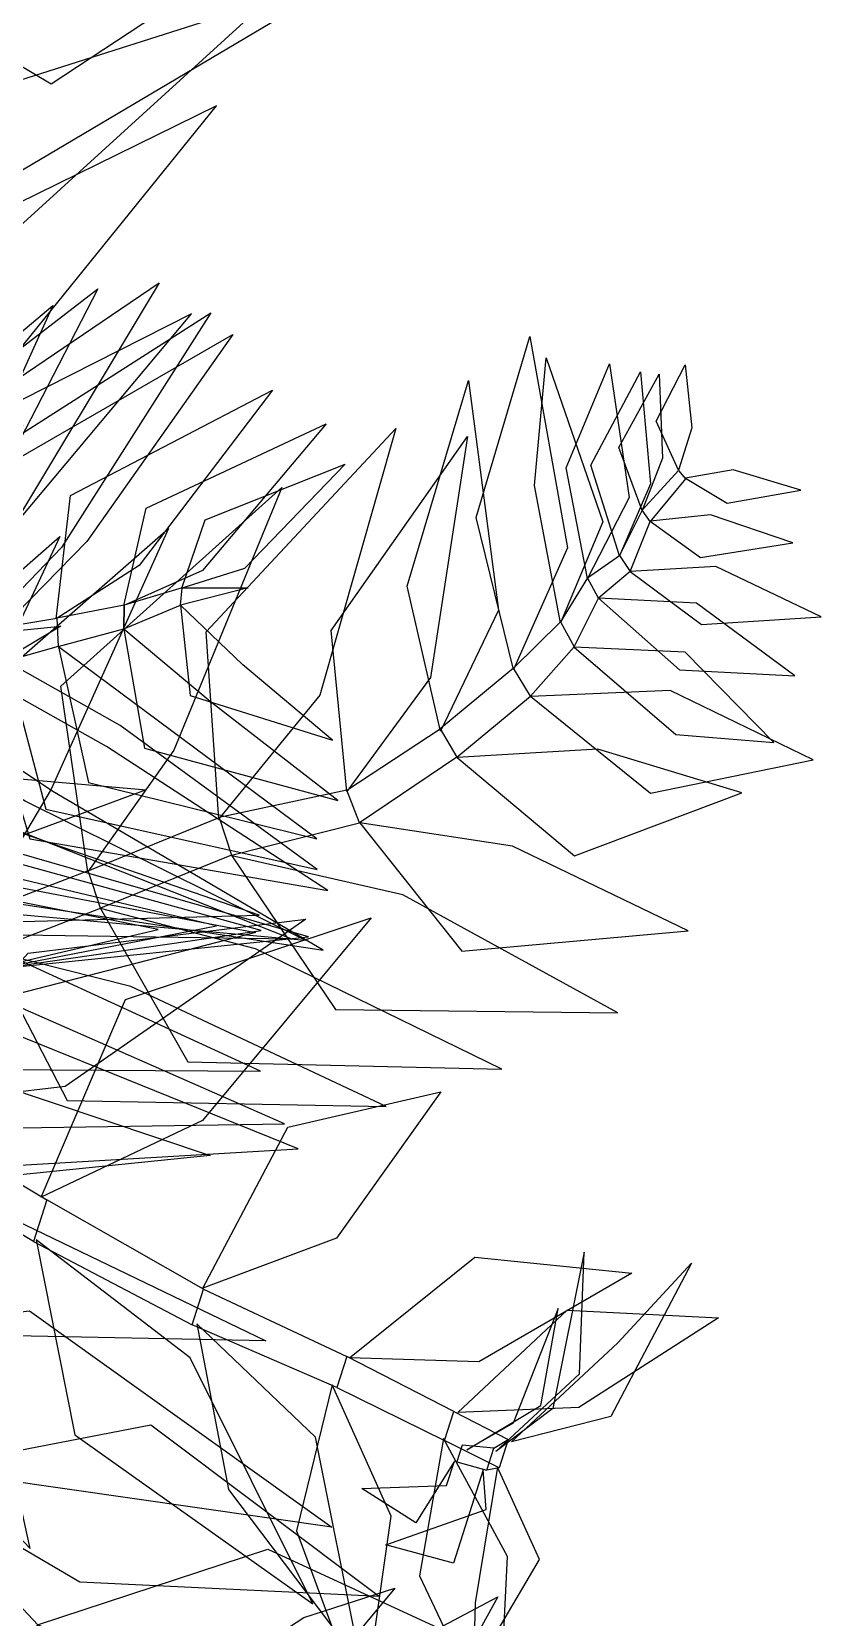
# Model space of a CAD drawing. Extents: x -0.264 to 0.274, y -0.288 to 0.275.
# Drawn here: x 0.00711 to 0.01339, y -0.00855 to 0.00407 of the extents above; entities that cross this region are included whole.
import ezdxf

# ---------------------------------------------------------------- set-up
doc = ezdxf.new("R2010")
doc.units = 0
doc.linetypes.add('LEAF_G', pattern=[10000, 10000, 0])
doc.layers.get('0').update_dxf_attribs({"linetype": 'CONTINUOUS'})

# ---------------------------------------------------------------- blocks, each defined once
blk = doc.blocks.new('12ZPLT14_LEAF')
at = {"color": 3, "linetype": 'LEAF_G'}
for points in [[(-0.039, 0.019, 238.124), (0.391, 0.526, 236.062), (3.306, -0.563, 234.703), (1.385, 0.526, 237.137)], [(-0.029, 0.019, 238.56), (0.453, 0.57, 240.502), (3.645, -0.534, 241.656), (1.572, 0.57, 239.535)]]:
    blk.add_3dface(points, dxfattribs=at)

msp = doc.modelspace()

# ---------------------------------------------------------------- linework, layer by layer
at = {"color": 3, "linetype": 'BYBLOCK'}
for points in [[(0.012029, 0.000171, -0.000675), (0.011966, 0.00026, -0.000675), (0.012254, 0.000577, -0.000907), (0.012309, 0.00051, -0.000907)], [(0.011785, -0.0001, -0.000288), (0.01187, -0.000228, -0.000288), (0.012029, 0.000171, -0.000675), (0.011966, 0.00026, -0.000675)], [(0.011617, -0.00044, 0.000188), (0.01153, -0.000279, 0.000188), (0.011785, -0.0001, -0.000288), (0.01187, -0.000228, -0.000288)], [(0.007843, -0.000496, 0.012365), (0.007839, -0.000685, 0.012285), (0.008291, -0.000496, 0.012864), (0.008305, -0.000358, 0.012934)], [(0.008291, -0.000496, 0.012864), (0.008305, -0.000358, 0.012934), (0.00883, -0.000359, 0.013528), (0.008291, -0.000496, 0.012864)], [(0.011314, -0.000628, 0.000926), (0.011423, -0.000827, 0.000926), (0.011617, -0.00044, 0.000188), (0.01153, -0.000279, 0.000188)], [(0.007307, -0.000599, 0.011576), (0.007318, -0.000825, 0.011512), (0.007839, -0.000685, 0.012285), (0.007843, -0.000496, 0.012365)], [(0.006907, -0.000942, 0.010805), (0.006877, -0.000672, 0.010805), (0.007307, -0.000599, 0.011576), (0.007318, -0.000825, 0.011512)], [(0.011075, -0.001219, 0.00179), (0.010941, -0.000997, 0.00179), (0.011314, -0.000628, 0.000926), (0.011423, -0.000827, 0.000926)], [(0.010358, -0.00148, 0.002612), (0.01049, -0.001705, 0.002612), (0.011075, -0.001219, 0.00179), (0.010941, -0.000997, 0.00179)], [(0.009716, -0.002228, 0.003336), (0.009616, -0.001969, 0.003336), (0.010358, -0.00148, 0.002612), (0.01049, -0.001705, 0.002612)], [(0.008599, -0.002185, 0.0035), (0.008697, -0.002485, 0.0035), (0.009716, -0.002228, 0.003336), (0.009616, -0.001969, 0.003336)], [(0.007654, -0.002908, 0.00327), (0.007557, -0.00261, 0.00327), (0.008599, -0.002185, 0.0035), (0.008697, -0.002485, 0.0035)], [(0.006674, -0.00295, 0.002793), (0.006771, -0.003248, 0.002793), (0.007654, -0.002908, 0.00327), (0.007557, -0.00261, 0.00327)], [(0.005855, -0.0048, 0.00622), (0.005961, -0.004469, 0.00622), (0.007227, -0.005229, 0.006175), (0.007121, -0.00556, 0.006175)], [(0.007227, -0.005229, 0.006175), (0.007121, -0.00556, 0.006175), (0.008384, -0.006222, 0.006098), (0.008475, -0.005939, 0.006098)], [(0.008384, -0.006222, 0.006098), (0.008475, -0.005939, 0.006098), (0.009615, -0.006475, 0.005741), (0.009536, -0.006722, 0.005741)], [(0.009615, -0.006475, 0.005741), (0.009536, -0.006722, 0.005741), (0.010393, -0.007143, 0.004905), (0.010467, -0.006913, 0.004905)], [(0.010393, -0.007143, 0.004905), (0.010467, -0.006913, 0.004905), (0.010899, -0.007136, 0.003847), (0.010827, -0.00736, 0.003847)], [(0.010729, -0.007379, 0.002865), (0.010785, -0.007204, 0.002865), (0.010533, -0.007179, 0.002045), (0.010491, -0.007312, 0.002045)], [(0.010899, -0.007136, 0.003847), (0.010827, -0.00736, 0.003847), (0.010729, -0.007379, 0.002865), (0.010785, -0.007204, 0.002865)], [(0.005657, -0.007608, 0.002208), (0.006031, -0.007414, 0.002208), (0.007159, -0.008612, 0.00188), (0.006838, -0.008845, 0.00188)]]:
    msp.add_3dface(points, dxfattribs=at)

# ---------------------------------------------------------------- block references
at = {"color": 0, "linetype": 'BYBLOCK', "extrusion": (0.29564, -0.909885, 0.291043), "xscale": 0.00108585, "yscale": 0.00108585, "zscale": 0.00108585, "rotation": 33.81753741463028}
msp.add_blockref('12ZPLT14_LEAF', (0.003675, -0.000758, -0.254335), dxfattribs=at)
at = {"color": 0, "linetype": 'BYBLOCK', "extrusion": (0.535362, -0.8048, 0.256287), "xscale": 0.0012065, "yscale": 0.0012065, "zscale": 0.0012065, "rotation": 10.46361809917922}
msp.add_blockref('12ZPLT14_LEAF', (0.000608, 0.000632, -0.284047), dxfattribs=at)
at = {"color": 0, "linetype": 'BYBLOCK', "extrusion": (0.504318, -0.855526, 0.117211), "xscale": 0.0011094861111111, "yscale": 0.0011094861111111, "zscale": 0.0011094861111111, "rotation": 12.91357229008764}
msp.add_blockref('12ZPLT14_LEAF', (0.001767, 0.002233, -0.260782), dxfattribs=at)
at = {"color": 0, "linetype": 'BYBLOCK', "extrusion": (-0.30278, -0.945657, -0.118562), "xscale": 0.001016, "yscale": 0.001016, "zscale": 0.001016, "rotation": 19.28134205861216}
msp.add_blockref('12ZPLT14_LEAF', (0.003833, 0.004093, -0.240634), dxfattribs=at)
at = {"color": 0, "linetype": 'BYBLOCK', "extrusion": (0.456071, -0.889943, 0), "xscale": 0.001016, "yscale": 0.001016, "zscale": 0.001016, "rotation": 17.93208559770289}
msp.add_blockref('12ZPLT14_LEAF', (0.002853, 0.003804, -0.238702), dxfattribs=at)
at = {"color": 0, "linetype": 'BYBLOCK', "extrusion": (0.402334, -0.885586, -0.232089), "xscale": 0.0009569097222222, "yscale": 0.0009569097222222, "zscale": 0.0009569097222222, "rotation": 19.70041355927446}
msp.add_blockref('12ZPLT14_LEAF', (0.003723, 0.0055, -0.225829), dxfattribs=at)
at = {"color": 0, "linetype": 'BYBLOCK', "extrusion": (0.298829, -0.919701, 0.254659), "xscale": 0.0008875888888889, "yscale": 0.0008875888888889, "zscale": 0.0008875888888889, "rotation": 24.39956604656436}
msp.add_blockref('12ZPLT14_LEAF', (0.004101, 0.00025, -0.206728), dxfattribs=at)
at = {"color": 0, "linetype": 'BYBLOCK', "extrusion": (-0.459202, -0.833971, -0.305985), "xscale": 0.0009569097222222, "yscale": 0.0009569097222222, "zscale": 0.0009569097222222, "rotation": 15.74060417724317}
msp.add_blockref('12ZPLT14_LEAF', (0.004781, 0.004961, -0.228548), dxfattribs=at)
at = {"color": 0, "linetype": 'BYBLOCK', "extrusion": (0.19673, -0.971006, -0.135811), "xscale": 0.0007902222222222, "yscale": 0.0007902222222222, "zscale": 0.0007902222222222, "rotation": 28.78980810598325}
msp.add_blockref('12ZPLT14_LEAF', (0.005867, 0.009261, -0.187276), dxfattribs=at)
at = {"color": 0, "linetype": 'BYBLOCK', "extrusion": (-0.130988, -0.985981, 0.103358), "xscale": 0.0007902222222222, "yscale": 0.0007902222222222, "zscale": 0.0007902222222222, "rotation": 339.393123036163}
msp.add_blockref('12ZPLT14_LEAF', (0.007828, 0.00564, -0.183345), dxfattribs=at)
at = {"color": 0, "linetype": 'BYBLOCK', "extrusion": (0.260072, -0.949108, -0.177642), "xscale": 0.0007902222222222, "yscale": 0.0007902222222222, "zscale": 0.0007902222222222, "rotation": 29.20700665575432}
msp.add_blockref('12ZPLT14_LEAF', (0.005398, 0.008348, -0.187065), dxfattribs=at)
at = {"color": 0, "linetype": 'BYBLOCK', "extrusion": (0.293129, -0.902158, -0.316523), "xscale": 0.000809625, "yscale": 0.000809625, "zscale": 0.000809625, "rotation": 22.20281574794148}
msp.add_blockref('12ZPLT14_LEAF', (0.004852, 0.00756, -0.192264), dxfattribs=at)
at = {"color": 0, "linetype": 'BYBLOCK', "extrusion": (-0.409004, -0.902776, 0.13308), "xscale": 0.0008440208333333, "yscale": 0.0008440208333333, "zscale": 0.0008440208333333, "rotation": 304.0903267899379}
msp.add_blockref('12ZPLT14_LEAF', (0.012144, -0.000069, -0.195246), dxfattribs=at)
at = {"color": 0, "linetype": 'BYBLOCK', "extrusion": (0.334184, -0.886125, -0.321098), "xscale": 0.000809625, "yscale": 0.000809625, "zscale": 0.000809625, "rotation": 23.05844430171755}
msp.add_blockref('12ZPLT14_LEAF', (0.004413, 0.006513, -0.191866), dxfattribs=at)
at = {"color": 0, "linetype": 'BYBLOCK', "extrusion": (-0.57745, -0.78118, -0.237296), "xscale": 0.0008995833333333, "yscale": 0.0008995833333333, "zscale": 0.0008995833333333, "rotation": 9.073295323595385}
msp.add_blockref('12ZPLT14_LEAF', (0.005974, 0.005548, -0.215355), dxfattribs=at)
at = {"color": 0, "linetype": 'BYBLOCK', "extrusion": (-0.442293, -0.891601, -0.097078), "xscale": 0.0007902222222222, "yscale": 0.0007902222222222, "zscale": 0.0007902222222222, "rotation": 339.6129398150738}
msp.add_blockref('12ZPLT14_LEAF', (0.007358, 0.006342, -0.187409), dxfattribs=at)
at = {"color": 0, "linetype": 'BYBLOCK', "extrusion": (0.307746, -0.947145, -0.090598), "xscale": 0.0007176822916667, "yscale": 0.0007176822916667, "zscale": 0.0007176822916667, "rotation": 350.5310223263411}
msp.add_blockref('12ZPLT14_LEAF', (0.007523, 0.003922, -0.166491), dxfattribs=at)
at = {"color": 0, "linetype": 'BYBLOCK', "extrusion": (0.30899, -0.950974, 0.013166), "xscale": 0.0007112, "yscale": 0.0007112, "zscale": 0.0007112, "rotation": 8.112114995053444}
msp.add_blockref('12ZPLT14_LEAF', (0.006404, 0.003194, -0.164488), dxfattribs=at)
at = {"color": 0, "linetype": 'BYBLOCK', "extrusion": (0.307333, -0.945873, 0.104264), "xscale": 0.0007112, "yscale": 0.0007112, "zscale": 0.0007112, "rotation": 16.3443021488971}
msp.add_blockref('12ZPLT14_LEAF', (0.005461, 0.002249, -0.164219), dxfattribs=at)
at = {"color": 0, "linetype": 'BYBLOCK', "extrusion": (0.153986, -0.984527, -0.083632), "xscale": 0.0006752166666667, "yscale": 0.0006752166666667, "zscale": 0.0006752166666667, "rotation": 18.51555749952038}
msp.add_blockref('12ZPLT14_LEAF', (0.006475, 0.010043, -0.159839), dxfattribs=at)
at = {"color": 0, "linetype": 'BYBLOCK', "extrusion": (-0.765801, -0.556387, -0.322464), "xscale": 0.0012065, "yscale": 0.0012065, "zscale": 0.0012065, "rotation": 346.7886705129242}
msp.add_blockref('12ZPLT14_LEAF', (0.005227, 0.000894, -0.287198), dxfattribs=at)
at = {"color": 0, "linetype": 'BYBLOCK', "extrusion": (-0.174582, -0.958247, 0.226459), "xscale": 0.0006752166666667, "yscale": 0.0006752166666667, "zscale": 0.0006752166666667, "rotation": 323.5590151239214}
msp.add_blockref('12ZPLT14_LEAF', (0.009407, 0.0049, -0.155209), dxfattribs=at)
at = {"color": 0, "linetype": 'BYBLOCK', "extrusion": (0.303908, -0.935333, 0.181084), "xscale": 0.0006663850954861, "yscale": 0.0006663850954861, "zscale": 0.0006663850954861, "rotation": 20.33554444891}
msp.add_blockref('12ZPLT14_LEAF', (0.004791, 0.001291, -0.153834), dxfattribs=at)
at = {"color": 0, "linetype": 'BYBLOCK', "extrusion": (0.110454, -0.993881, 0), "xscale": 0.000619125, "yscale": 0.000619125, "zscale": 0.000619125, "rotation": 17.62568657364267}
msp.add_blockref('12ZPLT14_LEAF', (0.006782, 0.010799, -0.145996), dxfattribs=at)
at = {"color": 0, "linetype": 'BYBLOCK', "extrusion": (0.790402, -0.590093, 0.164487), "xscale": 0.0009569097222222, "yscale": 0.0009569097222222, "zscale": 0.0009569097222222, "rotation": 359.5065458861474}
msp.add_blockref('12ZPLT14_LEAF', (0.006008, 0.001841, -0.225887), dxfattribs=at)
at = {"color": 0, "linetype": 'BYBLOCK', "extrusion": (0.356663, -0.917955, -0.173635), "xscale": 0.0006297083333333, "yscale": 0.0006297083333333, "zscale": 0.0006297083333333, "rotation": 343.7811516919589}
msp.add_blockref('12ZPLT14_LEAF', (0.008265, 0.004214, -0.145288), dxfattribs=at)
at = {"color": 0, "linetype": 'BYBLOCK', "extrusion": (0.782267, -0.597991, -0.174545), "xscale": 0.0008995833333333, "yscale": 0.0008995833333333, "zscale": 0.0008995833333333, "rotation": 22.01062501390936}
msp.add_blockref('12ZPLT14_LEAF', (0.007128, 0.003265, -0.213435), dxfattribs=at)
at = {"color": 0, "linetype": 'BYBLOCK', "extrusion": (-0.621673, -0.763887, 0.173201), "xscale": 0.0007902222222222, "yscale": 0.0007902222222222, "zscale": 0.0007902222222222, "rotation": 300.1599025302685}
msp.add_blockref('12ZPLT14_LEAF', (0.012076, 0.000949, -0.185593), dxfattribs=at)
at = {"color": 0, "linetype": 'BYBLOCK', "extrusion": (-0.814692, -0.4867, -0.315277), "xscale": 0.0011094861111111, "yscale": 0.0011094861111111, "zscale": 0.0011094861111111, "rotation": 350.5135742196956}
msp.add_blockref('12ZPLT14_LEAF', (0.006537, 0.001378, -0.265135), dxfattribs=at)
at = {"color": 0, "linetype": 'BYBLOCK', "extrusion": (0.04842, -0.960812, -0.272939), "xscale": 0.0005334, "yscale": 0.0005334, "zscale": 0.0005334, "rotation": 12.89757607202659}
msp.add_blockref('12ZPLT14_LEAF', (0.007286, 0.011394, -0.129241), dxfattribs=at)
at = {"color": 0, "linetype": 'BYBLOCK', "extrusion": (0.513836, -0.845172, -0.147165), "xscale": 0.0005908145833333, "yscale": 0.0005908145833333, "zscale": 0.0005908145833333, "rotation": 327.6572013392525}
msp.add_blockref('12ZPLT14_LEAF', (0.008839, 0.00274, -0.13448), dxfattribs=at)
at = {"color": 0, "linetype": 'BYBLOCK', "extrusion": (0.490839, -0.823924, -0.283242), "xscale": 0.0005926666666667, "yscale": 0.0005926666666667, "zscale": 0.0005926666666667, "rotation": 333.4641779672114}
msp.add_blockref('12ZPLT14_LEAF', (0.00815, 0.004407, -0.135565), dxfattribs=at)
at = {"color": 0, "linetype": 'BYBLOCK', "extrusion": (-0.794311, -0.577101, 0.189802), "xscale": 0.0008995833333333, "yscale": 0.0008995833333333, "zscale": 0.0008995833333333, "rotation": 318.2149932371997}
msp.add_blockref('12ZPLT14_LEAF', (0.011184, 0.001907, -0.214576), dxfattribs=at)
at = {"color": 0, "linetype": 'BYBLOCK', "extrusion": (-0.554494, -0.820689, 0.137861), "xscale": 0.0005908145833333, "yscale": 0.0005908145833333, "zscale": 0.0005908145833333, "rotation": 327.5574210767781}
msp.add_blockref('12ZPLT14_LEAF', (0.01163, 0.005658, -0.139917), dxfattribs=at)
at = {"color": 0, "linetype": 'BYBLOCK', "extrusion": (0.918848, -0.36632, -0.146726), "xscale": 0.0012065, "yscale": 0.0012065, "zscale": 0.0012065, "rotation": 15.47534843625264}
msp.add_blockref('12ZPLT14_LEAF', (0.000385, 0.000677, -0.284554), dxfattribs=at)
at = {"color": 0, "linetype": 'BYBLOCK', "extrusion": (0.475946, -0.873628, -0.101237), "xscale": 0.0005159375, "yscale": 0.0005159375, "zscale": 0.0005159375, "rotation": 311.1194073646083}
msp.add_blockref('12ZPLT14_LEAF', (0.009637, 0.001523, -0.117012), dxfattribs=at)
at = {"color": 0, "linetype": 'BYBLOCK', "extrusion": (-0.494962, -0.85695, 0.143699), "xscale": 0.0005503333333333, "yscale": 0.0005503333333333, "zscale": 0.0005503333333333, "rotation": 329.3603779046409}
msp.add_blockref('12ZPLT14_LEAF', (0.012564, 0.004716, -0.129611), dxfattribs=at)
at = {"color": 0, "linetype": 'BYBLOCK', "extrusion": (-0.492523, -0.867345, -0.071645), "xscale": 0.0005334, "yscale": 0.0005334, "zscale": 0.0005334, "rotation": 297.3535062098056}
msp.add_blockref('12ZPLT14_LEAF', (0.013033, 0.003884, -0.126468), dxfattribs=at)
at = {"color": 0, "linetype": 'BYBLOCK', "extrusion": (-0.018719, -0.919987, -0.391501), "xscale": 0.0004656666666667, "yscale": 0.0004656666666667, "zscale": 0.0004656666666667, "rotation": 8.663081237645356}
msp.add_blockref('12ZPLT14_LEAF', (0.007867, 0.011504, -0.115414), dxfattribs=at)
at = {"color": 0, "linetype": 'BYBLOCK', "extrusion": (0.88179, -0.388894, 0.266847), "xscale": 0.001016, "yscale": 0.001016, "zscale": 0.001016, "rotation": 359.7047168395076}
msp.add_blockref('12ZPLT14_LEAF', (0.003855, 0.000653, -0.238783), dxfattribs=at)
at = {"color": 0, "linetype": 'BYBLOCK', "extrusion": (-0.880253, -0.454245, 0.137174), "xscale": 0.0009569097222222, "yscale": 0.0009569097222222, "zscale": 0.0009569097222222, "rotation": 333.9580680110397}
msp.add_blockref('12ZPLT14_LEAF', (0.009373, 0.002397, -0.229496), dxfattribs=at)
at = {"color": 0, "linetype": 'BYBLOCK', "extrusion": (0.942927, -0.314457, 0.109571), "xscale": 0.0011094861111111, "yscale": 0.0011094861111111, "zscale": 0.0011094861111111, "rotation": 5.867491233017975}
msp.add_blockref('12ZPLT14_LEAF', (0.001929, 0.00059, -0.260988), dxfattribs=at)
at = {"color": 0, "linetype": 'BYBLOCK', "extrusion": (0.474368, -0.880327, 0), "xscale": 0.0004148666666667, "yscale": 0.0004148666666667, "zscale": 0.0004148666666667, "rotation": 323.1329334893773}
msp.add_blockref('12ZPLT14_LEAF', (0.010023, 0.000174, -0.093071), dxfattribs=at)
at = {"color": 0, "linetype": 'BYBLOCK', "extrusion": (-0.921594, -0.371593, -0.112171), "xscale": 0.001016, "yscale": 0.001016, "zscale": 0.001016, "rotation": 342.614824685011}
msp.add_blockref('12ZPLT14_LEAF', (0.007781, 0.00163, -0.244383), dxfattribs=at)
at = {"color": 0, "linetype": 'BYBLOCK', "extrusion": (-0.088345, -0.88589, -0.455406), "xscale": 0.0003527777777778, "yscale": 0.0003527777777778, "zscale": 0.0003527777777778, "rotation": 6.08371525464278}
msp.add_blockref('12ZPLT14_LEAF', (0.008311, 0.011297, -0.090309), dxfattribs=at)
at = {"color": 0, "linetype": 'BYBLOCK', "extrusion": (-0.548938, -0.806421, -0.219892), "xscale": 0.0004191, "yscale": 0.0004191, "zscale": 0.0004191, "rotation": 267.2193081720768}
msp.add_blockref('12ZPLT14_LEAF', (0.012988, 0.002772, -0.10053), dxfattribs=at)
at = {"color": 0, "linetype": 'BYBLOCK', "extrusion": (0.55374, -0.827504, 0.092786), "xscale": 0.00034925, "yscale": 0.00034925, "zscale": 0.00034925, "rotation": 333.4387120889148}
msp.add_blockref('12ZPLT14_LEAF', (0.009745, -0.000923, -0.076582), dxfattribs=at)
at = {"color": 0, "linetype": 'BYBLOCK', "extrusion": (0.57982, -0.808848, 0.097845), "xscale": 0.0002469444444444, "yscale": 0.0002469444444444, "zscale": 0.0002469444444444, "rotation": 341.8940392823291}
msp.add_blockref('12ZPLT14_LEAF', (0.009883, -0.001348, -0.052142), dxfattribs=at)
at = {"color": 0, "linetype": 'BYBLOCK', "extrusion": (-0.714536, -0.658769, -0.235504), "xscale": 0.0003175, "yscale": 0.0003175, "zscale": 0.0003175, "rotation": 261.8055774141347}
msp.add_blockref('12ZPLT14_LEAF', (0.012463, 0.001323, -0.078889), dxfattribs=at)
at = {"color": 0, "linetype": 'BYBLOCK', "extrusion": (0.632383, -0.755144, 0.17277), "xscale": 0.0001975555555556, "yscale": 0.0001975555555556, "zscale": 0.0001975555555556, "rotation": 339.6938057362617}
msp.add_blockref('12ZPLT14_LEAF', (0.009771, -0.002196, -0.03989), dxfattribs=at)

doc.saveas('drawing.dxf')
